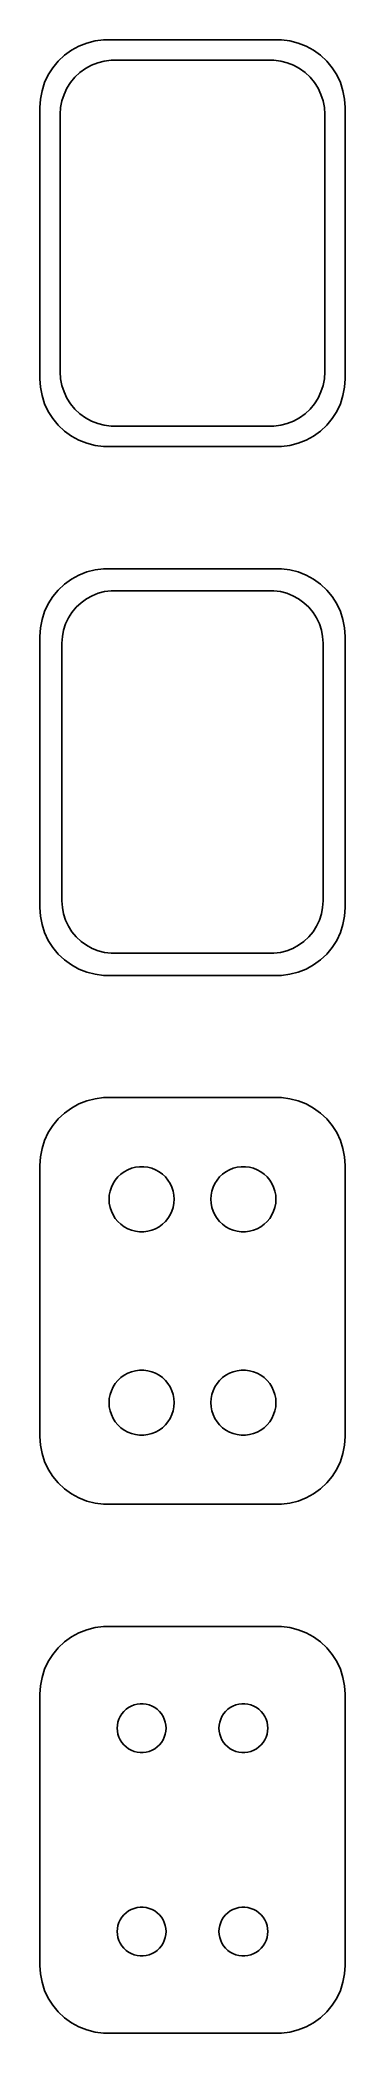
# Model space of a CAD drawing. Header units: metres. Extents: x -11 to 11, y 102 to 249.
import ezdxf

# ---------------------------------------------------------------- set-up
doc = ezdxf.new("R2010")
doc.units = ezdxf.units.M

msp = doc.modelspace()

# ---------------------------------------------------------------- linework, layer by layer
for p, q in [((-8.37889, 248.524), (-8.92912, 248.222)), ((-7.79507, 248.755), (-8.37889, 248.524)), ((-7.1869, 248.911), (-7.79507, 248.755)), ((-6.56395, 248.99), (-7.1869, 248.911)), ((6.56395, 248.99), (-6.56395, 248.99)), ((7.1869, 248.911), (6.56395, 248.99)), ((7.79507, 248.755), (7.1869, 248.911)), ((8.37889, 248.524), (7.79507, 248.755)), ((8.92912, 248.222), (8.37889, 248.524)), ((-10.2951, 246.939), (-10.6315, 246.409)), ((-9.89484, 247.423), (-10.2951, 246.939)), ((-9.43712, 247.853), (-9.89484, 247.423)), ((-8.92912, 248.222), (-9.43712, 247.853)), ((-7.8933, 246.877), (-7.45311, 247.119)), ((-7.45311, 247.119), (-6.98605, 247.304)), ((-6.98605, 247.304), (-6.49951, 247.429)), ((-6.49951, 247.429), (-6.00116, 247.492)), ((-6.00116, 247.492), (6.00116, 247.492)), ((6.00116, 247.492), (6.49951, 247.429)), ((6.49951, 247.429), (6.98605, 247.304)), ((6.98605, 247.304), (7.45311, 247.119)), ((7.45311, 247.119), (7.8933, 246.877)), ((9.43712, 247.853), (8.92912, 248.222)), ((9.89484, 247.423), (9.43712, 247.853)), ((10.2951, 246.939), (9.89484, 247.423)), ((10.6315, 246.409), (10.2951, 246.939)), ((-10.8989, 245.841), (-11.0929, 245.243)), ((-10.6315, 246.409), (-10.8989, 245.841)), ((-9.25522, 245.427), (-8.98605, 245.851)), ((-8.98605, 245.851), (-8.66586, 246.238)), ((-8.66586, 246.238), (-8.29968, 246.582)), ((-8.29968, 246.582), (-7.8933, 246.877)), ((7.8933, 246.877), (8.29968, 246.582)), ((8.29968, 246.582), (8.66586, 246.238)), ((8.66586, 246.238), (8.98605, 245.851)), ((8.98605, 245.851), (9.25522, 245.427)), ((10.8989, 245.841), (10.6315, 246.409)), ((11.0929, 245.243), (10.8989, 245.841)), ((-11.2106, 244.627), (-11.25, 244)), ((-11.25, 244), (-11.25, 224)), ((-11.0929, 245.243), (-11.2106, 244.627)), ((-9.75, 243.5), (-9.71844, 244.001)), ((-9.71844, 244.001), (-9.62433, 244.495)), ((-9.62433, 244.495), (-9.4691, 244.972)), ((-9.4691, 244.972), (-9.25522, 245.427)), ((9.25522, 245.427), (9.4691, 244.972)), ((9.4691, 244.972), (9.62433, 244.495)), ((9.62433, 244.495), (9.71844, 244.001)), ((9.71844, 244.001), (9.75, 243.5)), ((11.2106, 244.627), (11.0929, 245.243)), ((11.25, 244), (11.2106, 244.627)), ((11.25, 224), (11.25, 244)), ((-9.75, 224.5), (-9.75, 243.5)), ((9.75, 243.5), (9.75, 224.5)), ((-11.25, 224), (-11.2106, 223.373)), ((-9.71844, 223.999), (-9.75, 224.5)), ((-9.62433, 223.505), (-9.71844, 223.999)), ((-9.4691, 223.028), (-9.62433, 223.505)), ((9.62433, 223.505), (9.4691, 223.028)), ((9.71844, 223.999), (9.62433, 223.505)), ((9.75, 224.5), (9.71844, 223.999)), ((11.2106, 223.373), (11.25, 224)), ((-11.2106, 223.373), (-11.0929, 222.757)), ((-11.0929, 222.757), (-10.8989, 222.159)), ((-10.8989, 222.159), (-10.6315, 221.591)), ((-9.25522, 222.573), (-9.4691, 223.028)), ((-8.98605, 222.149), (-9.25522, 222.573)), ((-8.66586, 221.762), (-8.98605, 222.149)), ((8.98605, 222.149), (8.66586, 221.762)), ((9.25522, 222.573), (8.98605, 222.149)), ((9.4691, 223.028), (9.25522, 222.573)), ((10.6315, 221.591), (10.8989, 222.159)), ((10.8989, 222.159), (11.0929, 222.757)), ((11.0929, 222.757), (11.2106, 223.373)), ((-10.6315, 221.591), (-10.2951, 221.061)), ((-10.2951, 221.061), (-9.89484, 220.577)), ((-9.89484, 220.577), (-9.43712, 220.147)), ((-8.29968, 221.418), (-8.66586, 221.762)), ((-7.8933, 221.123), (-8.29968, 221.418)), ((-7.45311, 220.881), (-7.8933, 221.123)), ((-6.98605, 220.696), (-7.45311, 220.881)), ((-6.49951, 220.571), (-6.98605, 220.696)), ((-6.00116, 220.508), (-6.49951, 220.571)), ((6.00116, 220.508), (-6.00116, 220.508)), ((6.49951, 220.571), (6.00116, 220.508)), ((6.98605, 220.696), (6.49951, 220.571)), ((7.45311, 220.881), (6.98605, 220.696)), ((7.8933, 221.123), (7.45311, 220.881)), ((8.29968, 221.418), (7.8933, 221.123)), ((8.66586, 221.762), (8.29968, 221.418)), ((9.43712, 220.147), (9.89484, 220.577)), ((9.89484, 220.577), (10.2951, 221.061)), ((10.2951, 221.061), (10.6315, 221.591)), ((-9.43712, 220.147), (-8.92912, 219.778)), ((-8.92912, 219.778), (-8.37889, 219.476)), ((-8.37889, 219.476), (-7.79507, 219.245)), ((-7.79507, 219.245), (-7.1869, 219.089)), ((-7.1869, 219.089), (-6.56395, 219.01)), ((-6.56395, 219.01), (6.56395, 219.01)), ((6.56395, 219.01), (7.1869, 219.089)), ((7.1869, 219.089), (7.79507, 219.245)), ((7.79507, 219.245), (8.37889, 219.476)), ((8.37889, 219.476), (8.92912, 219.778)), ((8.92912, 219.778), (9.43712, 220.147)), ((-9.43712, 208.853), (-9.89484, 208.423)), ((-8.92912, 209.222), (-9.43712, 208.853)), ((-8.37889, 209.524), (-8.92912, 209.222)), ((-7.79507, 209.755), (-8.37889, 209.524)), ((-7.1869, 209.911), (-7.79507, 209.755)), ((-6.56395, 209.99), (-7.1869, 209.911)), ((6.56395, 209.99), (-6.56395, 209.99)), ((7.1869, 209.911), (6.56395, 209.99)), ((7.79507, 209.755), (7.1869, 209.911)), ((8.37889, 209.524), (7.79507, 209.755)), ((8.92912, 209.222), (8.37889, 209.524)), ((9.43712, 208.853), (8.92912, 209.222)), ((9.89484, 208.423), (9.43712, 208.853)), ((-10.6315, 207.409), (-10.8989, 206.841)), ((-10.2951, 207.939), (-10.6315, 207.409)), ((-9.89484, 208.423), (-10.2951, 207.939)), ((-8.57301, 207.151), (-8.21851, 207.484)), ((-8.21851, 207.484), (-7.82506, 207.77)), ((-7.82506, 207.77), (-7.39888, 208.004)), ((-7.39888, 208.004), (-6.9467, 208.183)), ((-6.9467, 208.183), (-6.47565, 208.304)), ((-6.47565, 208.304), (-5.99316, 208.365)), ((-5.99316, 208.365), (5.99316, 208.365)), ((5.99316, 208.365), (6.47565, 208.304)), ((6.47565, 208.304), (6.9467, 208.183)), ((6.9467, 208.183), (7.39888, 208.004)), ((7.39888, 208.004), (7.82506, 207.77)), ((7.82506, 207.77), (8.21851, 207.484)), ((8.21851, 207.484), (8.57301, 207.151)), ((10.2951, 207.939), (9.89484, 208.423)), ((10.6315, 207.409), (10.2951, 207.939)), ((10.8989, 206.841), (10.6315, 207.409)), ((-11.0929, 206.243), (-11.2106, 205.627)), ((-10.8989, 206.841), (-11.0929, 206.243)), ((-9.50096, 205.463), (-9.35068, 205.926)), ((-9.35068, 205.926), (-9.1436, 206.366)), ((-9.1436, 206.366), (-8.88301, 206.776)), ((-8.88301, 206.776), (-8.57301, 207.151)), ((8.57301, 207.151), (8.88301, 206.776)), ((8.88301, 206.776), (9.1436, 206.366)), ((9.1436, 206.366), (9.35068, 205.926)), ((9.35068, 205.926), (9.50096, 205.463)), ((11.0929, 206.243), (10.8989, 206.841)), ((11.2106, 205.627), (11.0929, 206.243)), ((-11.2106, 205.627), (-11.25, 205)), ((-11.25, 205), (-11.25, 185)), ((-9.62262, 204.5), (-9.59209, 204.985)), ((-9.62262, 185.5), (-9.62262, 204.5)), ((-9.59209, 204.985), (-9.50096, 205.463)), ((9.50096, 205.463), (9.59209, 204.985)), ((9.59209, 204.985), (9.62262, 204.5)), ((9.62262, 204.5), (9.62262, 185.5)), ((11.25, 205), (11.2106, 205.627)), ((11.25, 185), (11.25, 205)), ((-9.59209, 185.015), (-9.62262, 185.5)), ((9.62262, 185.5), (9.59209, 185.015)), ((-11.25, 185), (-11.2106, 184.373)), ((-11.2106, 184.373), (-11.0929, 183.757)), ((-11.0929, 183.757), (-10.8989, 183.159)), ((-9.50096, 184.537), (-9.59209, 185.015)), ((-9.35068, 184.074), (-9.50096, 184.537)), ((-9.1436, 183.634), (-9.35068, 184.074)), ((9.35068, 184.074), (9.1436, 183.634)), ((9.50096, 184.537), (9.35068, 184.074)), ((9.59209, 185.015), (9.50096, 184.537)), ((10.8989, 183.159), (11.0929, 183.757)), ((11.0929, 183.757), (11.2106, 184.373)), ((11.2106, 184.373), (11.25, 185)), ((-10.8989, 183.159), (-10.6315, 182.591)), ((-10.6315, 182.591), (-10.2951, 182.061)), ((-8.88301, 183.224), (-9.1436, 183.634)), ((-8.57301, 182.849), (-8.88301, 183.224)), ((-8.21851, 182.516), (-8.57301, 182.849)), ((-7.82506, 182.23), (-8.21851, 182.516)), ((8.21851, 182.516), (7.82506, 182.23)), ((8.57301, 182.849), (8.21851, 182.516)), ((8.88301, 183.224), (8.57301, 182.849)), ((9.1436, 183.634), (8.88301, 183.224)), ((10.2951, 182.061), (10.6315, 182.591)), ((10.6315, 182.591), (10.8989, 183.159)), ((-10.2951, 182.061), (-9.89484, 181.577)), ((-9.89484, 181.577), (-9.43712, 181.147)), ((-9.43712, 181.147), (-8.92912, 180.778)), ((-7.39888, 181.996), (-7.82506, 182.23)), ((-6.9467, 181.817), (-7.39888, 181.996)), ((-6.47565, 181.696), (-6.9467, 181.817)), ((-5.99316, 181.635), (-6.47565, 181.696)), ((5.99316, 181.635), (-5.99316, 181.635)), ((6.47565, 181.696), (5.99316, 181.635)), ((6.9467, 181.817), (6.47565, 181.696)), ((7.39888, 181.996), (6.9467, 181.817)), ((7.82506, 182.23), (7.39888, 181.996)), ((8.92912, 180.778), (9.43712, 181.147)), ((9.43712, 181.147), (9.89484, 181.577)), ((9.89484, 181.577), (10.2951, 182.061)), ((-8.92912, 180.778), (-8.37889, 180.476)), ((-8.37889, 180.476), (-7.79507, 180.245)), ((-7.79507, 180.245), (-7.1869, 180.089)), ((-7.1869, 180.089), (-6.56395, 180.01)), ((-6.56395, 180.01), (6.56395, 180.01)), ((6.56395, 180.01), (7.1869, 180.089)), ((7.1869, 180.089), (7.79507, 180.245)), ((7.79507, 180.245), (8.37889, 180.476)), ((8.37889, 180.476), (8.92912, 180.778)), ((-8.37889, 170.524), (-8.92912, 170.222)), ((-7.79507, 170.755), (-8.37889, 170.524)), ((-7.1869, 170.911), (-7.79507, 170.755)), ((-6.56395, 170.99), (-7.1869, 170.911)), ((6.56395, 170.99), (-6.56395, 170.99)), ((7.1869, 170.911), (6.56395, 170.99)), ((7.79507, 170.755), (7.1869, 170.911)), ((8.37889, 170.524), (7.79507, 170.755)), ((8.92912, 170.222), (8.37889, 170.524)), ((-9.89484, 169.423), (-10.2951, 168.939)), ((-9.43712, 169.853), (-9.89484, 169.423)), ((-8.92912, 170.222), (-9.43712, 169.853)), ((9.43712, 169.853), (8.92912, 170.222)), ((9.89484, 169.423), (9.43712, 169.853)), ((10.2951, 168.939), (9.89484, 169.423)), ((-10.8989, 167.841), (-11.0929, 167.243)), ((-10.6315, 168.409), (-10.8989, 167.841)), ((-10.2951, 168.939), (-10.6315, 168.409)), ((10.6315, 168.409), (10.2951, 168.939)), ((10.8989, 167.841), (10.6315, 168.409)), ((11.0929, 167.243), (10.8989, 167.841)), ((-11.2106, 166.627), (-11.25, 166)), ((-11.0929, 167.243), (-11.2106, 166.627)), ((11.2106, 166.627), (11.0929, 167.243)), ((11.25, 166), (11.2106, 166.627)), ((-11.25, 166), (-11.25, 146)), ((-5.98146, 164.383), (-5.85313, 164.656)), ((-5.85313, 164.656), (-5.69164, 164.911)), ((-5.69164, 164.911), (-5.49951, 165.143)), ((-5.49951, 165.143), (-5.27982, 165.349)), ((-5.27982, 165.349), (-5.03598, 165.526)), ((-5.03598, 165.526), (-4.77187, 165.672)), ((-4.77187, 165.672), (-4.49164, 165.783)), ((-4.49164, 165.783), (-4.19971, 165.857)), ((-4.19971, 165.857), (-3.9007, 165.895)), ((-3.9007, 165.895), (-3.59929, 165.895)), ((-3.59929, 165.895), (-3.30028, 165.857)), ((-3.30028, 165.857), (-3.00835, 165.783)), ((-3.00835, 165.783), (-2.72812, 165.672)), ((-2.72812, 165.672), (-2.464, 165.526)), ((-2.464, 165.526), (-2.22017, 165.349)), ((-2.22017, 165.349), (-2.00047, 165.143)), ((-2.00047, 165.143), (-1.80835, 164.911)), ((-1.80835, 164.911), (-1.64685, 164.656)), ((-1.64685, 164.656), (-1.51852, 164.383)), ((1.51852, 164.383), (1.64685, 164.656)), ((1.64685, 164.656), (1.80835, 164.911)), ((1.80835, 164.911), (2.00047, 165.143)), ((2.00047, 165.143), (2.22017, 165.349)), ((2.22017, 165.349), (2.464, 165.526)), ((2.464, 165.526), (2.72812, 165.672)), ((2.72812, 165.672), (3.00835, 165.783)), ((3.00835, 165.783), (3.30028, 165.857)), ((3.30028, 165.857), (3.59929, 165.895)), ((3.59929, 165.895), (3.9007, 165.895)), ((3.9007, 165.895), (4.19971, 165.857)), ((4.19971, 165.857), (4.49164, 165.783)), ((4.49164, 165.783), (4.77187, 165.672)), ((4.77187, 165.672), (5.03598, 165.526)), ((5.03598, 165.526), (5.27982, 165.349)), ((5.27982, 165.349), (5.49951, 165.143)), ((5.49951, 165.143), (5.69164, 164.911)), ((5.69164, 164.911), (5.85313, 164.656)), ((5.85313, 164.656), (5.98146, 164.383)), ((11.25, 146), (11.25, 166)), ((-6.14999, 163.5), (-6.13107, 163.801)), ((-6.13107, 163.199), (-6.14999, 163.5)), ((-6.13107, 163.801), (-6.07458, 164.097)), ((-6.07458, 162.903), (-6.13107, 163.199)), ((-6.07458, 164.097), (-5.98146, 164.383)), ((-1.51852, 164.383), (-1.4254, 164.097)), ((-1.4254, 164.097), (-1.36891, 163.801)), ((-1.36891, 163.199), (-1.4254, 162.903)), ((-1.36891, 163.801), (-1.34999, 163.5)), ((-1.34999, 163.5), (-1.36891, 163.199)), ((1.34999, 163.5), (1.36891, 163.801)), ((1.36891, 163.199), (1.34999, 163.5)), ((1.36891, 163.801), (1.4254, 164.097)), ((1.4254, 162.903), (1.36891, 163.199)), ((1.4254, 164.097), (1.51852, 164.383)), ((5.98146, 164.383), (6.07458, 164.097)), ((6.07458, 164.097), (6.13107, 163.801)), ((6.13107, 163.199), (6.07458, 162.903)), ((6.13107, 163.801), (6.14999, 163.5)), ((6.14999, 163.5), (6.13107, 163.199)), ((-5.98146, 162.617), (-6.07458, 162.903)), ((-5.85313, 162.344), (-5.98146, 162.617)), ((-5.69164, 162.089), (-5.85313, 162.344)), ((-5.49951, 161.857), (-5.69164, 162.089)), ((-5.27982, 161.651), (-5.49951, 161.857)), ((-2.00047, 161.857), (-2.22017, 161.651)), ((-1.80835, 162.089), (-2.00047, 161.857)), ((-1.64685, 162.344), (-1.80835, 162.089)), ((-1.51852, 162.617), (-1.64685, 162.344)), ((-1.4254, 162.903), (-1.51852, 162.617)), ((1.51852, 162.617), (1.4254, 162.903)), ((1.64685, 162.344), (1.51852, 162.617)), ((1.80835, 162.089), (1.64685, 162.344)), ((2.00047, 161.857), (1.80835, 162.089)), ((2.22017, 161.651), (2.00047, 161.857)), ((5.49951, 161.857), (5.27982, 161.651)), ((5.69164, 162.089), (5.49951, 161.857)), ((5.85313, 162.344), (5.69164, 162.089)), ((5.98146, 162.617), (5.85313, 162.344)), ((6.07458, 162.903), (5.98146, 162.617)), ((-5.03598, 161.474), (-5.27982, 161.651)), ((-4.77187, 161.328), (-5.03598, 161.474)), ((-4.49164, 161.217), (-4.77187, 161.328)), ((-4.19971, 161.143), (-4.49164, 161.217)), ((-3.9007, 161.105), (-4.19971, 161.143)), ((-3.59929, 161.105), (-3.9007, 161.105)), ((-3.30028, 161.143), (-3.59929, 161.105)), ((-3.00835, 161.217), (-3.30028, 161.143)), ((-2.72812, 161.328), (-3.00835, 161.217)), ((-2.464, 161.474), (-2.72812, 161.328)), ((-2.22017, 161.651), (-2.464, 161.474)), ((2.464, 161.474), (2.22017, 161.651)), ((2.72812, 161.328), (2.464, 161.474)), ((3.00835, 161.217), (2.72812, 161.328)), ((3.30028, 161.143), (3.00835, 161.217)), ((3.59929, 161.105), (3.30028, 161.143)), ((3.9007, 161.105), (3.59929, 161.105)), ((4.19971, 161.143), (3.9007, 161.105)), ((4.49164, 161.217), (4.19971, 161.143)), ((4.77187, 161.328), (4.49164, 161.217)), ((5.03598, 161.474), (4.77187, 161.328)), ((5.27982, 161.651), (5.03598, 161.474)), ((-5.69164, 149.911), (-5.49951, 150.143)), ((-5.49951, 150.143), (-5.27982, 150.349)), ((-5.27982, 150.349), (-5.03598, 150.526)), ((-5.03598, 150.526), (-4.77187, 150.672)), ((-4.77187, 150.672), (-4.49164, 150.783)), ((-4.49164, 150.783), (-4.19971, 150.857)), ((-4.19971, 150.857), (-3.9007, 150.895)), ((-3.9007, 150.895), (-3.59929, 150.895)), ((-3.59929, 150.895), (-3.30028, 150.857)), ((-3.30028, 150.857), (-3.00835, 150.783)), ((-3.00835, 150.783), (-2.72812, 150.672)), ((-2.72812, 150.672), (-2.464, 150.526)), ((-2.464, 150.526), (-2.22017, 150.349)), ((-2.22017, 150.349), (-2.00047, 150.143)), ((-2.00047, 150.143), (-1.80835, 149.911)), ((1.80835, 149.911), (2.00047, 150.143)), ((2.00047, 150.143), (2.22017, 150.349)), ((2.22017, 150.349), (2.464, 150.526)), ((2.464, 150.526), (2.72812, 150.672)), ((2.72812, 150.672), (3.00835, 150.783)), ((3.00835, 150.783), (3.30028, 150.857)), ((3.30028, 150.857), (3.59929, 150.895)), ((3.59929, 150.895), (3.9007, 150.895)), ((3.9007, 150.895), (4.19971, 150.857)), ((4.19971, 150.857), (4.49164, 150.783)), ((4.49164, 150.783), (4.77187, 150.672)), ((4.77187, 150.672), (5.03598, 150.526)), ((5.03598, 150.526), (5.27982, 150.349)), ((5.27982, 150.349), (5.49951, 150.143)), ((5.49951, 150.143), (5.69164, 149.911)), ((-6.14999, 148.5), (-6.13107, 148.801)), ((-6.13107, 148.199), (-6.14999, 148.5)), ((-6.13107, 148.801), (-6.07458, 149.097)), ((-6.07458, 149.097), (-5.98146, 149.383)), ((-5.98146, 149.383), (-5.85313, 149.656)), ((-5.85313, 149.656), (-5.69164, 149.911)), ((-1.80835, 149.911), (-1.64685, 149.656)), ((-1.64685, 149.656), (-1.51852, 149.383)), ((-1.51852, 149.383), (-1.4254, 149.097)), ((-1.4254, 149.097), (-1.36891, 148.801)), ((-1.36891, 148.801), (-1.34999, 148.5)), ((-1.34999, 148.5), (-1.36891, 148.199)), ((1.34999, 148.5), (1.36891, 148.801)), ((1.36891, 148.199), (1.34999, 148.5)), ((1.36891, 148.801), (1.4254, 149.097)), ((1.4254, 149.097), (1.51852, 149.383)), ((1.51852, 149.383), (1.64685, 149.656)), ((1.64685, 149.656), (1.80835, 149.911)), ((5.69164, 149.911), (5.85313, 149.656)), ((5.85313, 149.656), (5.98146, 149.383)), ((5.98146, 149.383), (6.07458, 149.097)), ((6.07458, 149.097), (6.13107, 148.801)), ((6.13107, 148.801), (6.14999, 148.5)), ((6.14999, 148.5), (6.13107, 148.199)), ((-6.07458, 147.903), (-6.13107, 148.199)), ((-5.98146, 147.617), (-6.07458, 147.903)), ((-5.85313, 147.344), (-5.98146, 147.617)), ((-5.69164, 147.089), (-5.85313, 147.344)), ((-5.49951, 146.857), (-5.69164, 147.089)), ((-1.80835, 147.089), (-2.00047, 146.857)), ((-1.64685, 147.344), (-1.80835, 147.089)), ((-1.51852, 147.617), (-1.64685, 147.344)), ((-1.4254, 147.903), (-1.51852, 147.617)), ((-1.36891, 148.199), (-1.4254, 147.903)), ((1.4254, 147.903), (1.36891, 148.199)), ((1.51852, 147.617), (1.4254, 147.903)), ((1.64685, 147.344), (1.51852, 147.617)), ((1.80835, 147.089), (1.64685, 147.344)), ((2.00047, 146.857), (1.80835, 147.089)), ((5.69164, 147.089), (5.49951, 146.857)), ((5.85313, 147.344), (5.69164, 147.089)), ((5.98146, 147.617), (5.85313, 147.344)), ((6.07458, 147.903), (5.98146, 147.617)), ((6.13107, 148.199), (6.07458, 147.903)), ((-11.25, 146), (-11.2106, 145.373)), ((-5.27982, 146.651), (-5.49951, 146.857)), ((-5.03598, 146.474), (-5.27982, 146.651)), ((-4.77187, 146.328), (-5.03598, 146.474)), ((-4.49164, 146.217), (-4.77187, 146.328)), ((-4.19971, 146.143), (-4.49164, 146.217)), ((-3.9007, 146.105), (-4.19971, 146.143)), ((-3.59929, 146.105), (-3.9007, 146.105)), ((-3.30028, 146.143), (-3.59929, 146.105)), ((-3.00835, 146.217), (-3.30028, 146.143)), ((-2.72812, 146.328), (-3.00835, 146.217)), ((-2.464, 146.474), (-2.72812, 146.328)), ((-2.22017, 146.651), (-2.464, 146.474)), ((-2.00047, 146.857), (-2.22017, 146.651)), ((2.22017, 146.651), (2.00047, 146.857)), ((2.464, 146.474), (2.22017, 146.651)), ((2.72812, 146.328), (2.464, 146.474)), ((3.00835, 146.217), (2.72812, 146.328)), ((3.30028, 146.143), (3.00835, 146.217)), ((3.59929, 146.105), (3.30028, 146.143)), ((3.9007, 146.105), (3.59929, 146.105)), ((4.19971, 146.143), (3.9007, 146.105)), ((4.49164, 146.217), (4.19971, 146.143)), ((4.77187, 146.328), (4.49164, 146.217)), ((5.03598, 146.474), (4.77187, 146.328)), ((5.27982, 146.651), (5.03598, 146.474)), ((5.49951, 146.857), (5.27982, 146.651)), ((11.2106, 145.373), (11.25, 146)), ((-11.2106, 145.373), (-11.0929, 144.757)), ((-11.0929, 144.757), (-10.8989, 144.159)), ((-10.8989, 144.159), (-10.6315, 143.591)), ((10.6315, 143.591), (10.8989, 144.159)), ((10.8989, 144.159), (11.0929, 144.757)), ((11.0929, 144.757), (11.2106, 145.373)), ((-10.6315, 143.591), (-10.2951, 143.061)), ((-10.2951, 143.061), (-9.89484, 142.577)), ((-9.89484, 142.577), (-9.43712, 142.147)), ((9.43712, 142.147), (9.89484, 142.577)), ((9.89484, 142.577), (10.2951, 143.061)), ((10.2951, 143.061), (10.6315, 143.591)), ((-9.43712, 142.147), (-8.92912, 141.778)), ((-8.92912, 141.778), (-8.37889, 141.476)), ((-8.37889, 141.476), (-7.79507, 141.245)), ((-7.79507, 141.245), (-7.1869, 141.089)), ((7.1869, 141.089), (7.79507, 141.245)), ((7.79507, 141.245), (8.37889, 141.476)), ((8.37889, 141.476), (8.92912, 141.778)), ((8.92912, 141.778), (9.43712, 142.147)), ((-7.1869, 141.089), (-6.56395, 141.01)), ((-6.56395, 141.01), (6.56395, 141.01)), ((6.56395, 141.01), (7.1869, 141.089)), ((-9.43712, 130.853), (-9.89484, 130.423)), ((-8.92912, 131.222), (-9.43712, 130.853)), ((-8.37889, 131.524), (-8.92912, 131.222)), ((-7.79507, 131.755), (-8.37889, 131.524)), ((-7.1869, 131.911), (-7.79507, 131.755)), ((-6.56395, 131.99), (-7.1869, 131.911)), ((6.56395, 131.99), (-6.56395, 131.99)), ((7.1869, 131.911), (6.56395, 131.99)), ((7.79507, 131.755), (7.1869, 131.911)), ((8.37889, 131.524), (7.79507, 131.755)), ((8.92912, 131.222), (8.37889, 131.524)), ((9.43712, 130.853), (8.92912, 131.222)), ((9.89484, 130.423), (9.43712, 130.853)), ((-10.6315, 129.409), (-10.8989, 128.841)), ((-10.2951, 129.939), (-10.6315, 129.409)), ((-9.89484, 130.423), (-10.2951, 129.939)), ((10.2951, 129.939), (9.89484, 130.423)), ((10.6315, 129.409), (10.2951, 129.939)), ((10.8989, 128.841), (10.6315, 129.409)), ((-11.0929, 128.243), (-11.2106, 127.627)), ((-10.8989, 128.841), (-11.0929, 128.243)), ((11.0929, 128.243), (10.8989, 128.841)), ((11.2106, 127.627), (11.0929, 128.243)), ((-11.2106, 127.627), (-11.25, 127)), ((-11.25, 127), (-11.25, 107)), ((11.25, 127), (11.2106, 127.627)), ((11.25, 107), (11.25, 127)), ((-5.5358, 124.726), (-5.49344, 124.948)), ((-5.49344, 124.948), (-5.42358, 125.163)), ((-5.42358, 125.163), (-5.32735, 125.367)), ((-5.32735, 125.367), (-5.20622, 125.558)), ((-5.20622, 125.558), (-5.06213, 125.732)), ((-5.06213, 125.732), (-4.89735, 125.887)), ((-4.89735, 125.887), (-4.71448, 126.02)), ((-4.71448, 126.02), (-4.51639, 126.129)), ((-4.51639, 126.129), (-4.30623, 126.212)), ((-4.30623, 126.212), (-4.08728, 126.268)), ((-4.08728, 126.268), (-3.86302, 126.296)), ((-3.86302, 126.296), (-3.63696, 126.296)), ((-3.63696, 126.296), (-3.4127, 126.268)), ((-3.4127, 126.268), (-3.19376, 126.212)), ((-3.19376, 126.212), (-2.9836, 126.129)), ((-2.9836, 126.129), (-2.78551, 126.02)), ((-2.78551, 126.02), (-2.60263, 125.887)), ((-2.60263, 125.887), (-2.43785, 125.732)), ((-2.43785, 125.732), (-2.29376, 125.558)), ((-2.29376, 125.558), (-2.17264, 125.367)), ((-2.17264, 125.367), (-2.0764, 125.163)), ((-2.0764, 125.163), (-2.00655, 124.948)), ((-2.00655, 124.948), (-1.96419, 124.726)), ((1.96419, 124.726), (2.00655, 124.948)), ((2.00655, 124.948), (2.0764, 125.163)), ((2.0764, 125.163), (2.17264, 125.367)), ((2.17264, 125.367), (2.29376, 125.558)), ((2.29376, 125.558), (2.43785, 125.732)), ((2.43785, 125.732), (2.60263, 125.887)), ((2.60263, 125.887), (2.78551, 126.02)), ((2.78551, 126.02), (2.9836, 126.129)), ((2.9836, 126.129), (3.19376, 126.212)), ((3.19376, 126.212), (3.4127, 126.268)), ((3.4127, 126.268), (3.63696, 126.296)), ((3.63696, 126.296), (3.86302, 126.296)), ((3.86302, 126.296), (4.08728, 126.268)), ((4.08728, 126.268), (4.30623, 126.212)), ((4.30623, 126.212), (4.51639, 126.129)), ((4.51639, 126.129), (4.71448, 126.02)), ((4.71448, 126.02), (4.89735, 125.887)), ((4.89735, 125.887), (5.06213, 125.732)), ((5.06213, 125.732), (5.20622, 125.558)), ((5.20622, 125.558), (5.32735, 125.367)), ((5.32735, 125.367), (5.42358, 125.163)), ((5.42358, 125.163), (5.49344, 124.948)), ((5.49344, 124.948), (5.5358, 124.726)), ((-5.54999, 124.5), (-5.5358, 124.726)), ((-5.5358, 124.274), (-5.54999, 124.5)), ((-5.49344, 124.052), (-5.5358, 124.274)), ((-5.42358, 123.837), (-5.49344, 124.052)), ((-5.32735, 123.633), (-5.42358, 123.837)), ((-5.20622, 123.442), (-5.32735, 123.633)), ((-2.17264, 123.633), (-2.29376, 123.442)), ((-2.0764, 123.837), (-2.17264, 123.633)), ((-2.00655, 124.052), (-2.0764, 123.837)), ((-1.96419, 124.274), (-2.00655, 124.052)), ((-1.96419, 124.726), (-1.95, 124.5)), ((-1.95, 124.5), (-1.96419, 124.274)), ((1.95, 124.5), (1.96419, 124.726)), ((1.96419, 124.274), (1.95, 124.5)), ((2.00655, 124.052), (1.96419, 124.274)), ((2.0764, 123.837), (2.00655, 124.052)), ((2.17264, 123.633), (2.0764, 123.837)), ((2.29376, 123.442), (2.17264, 123.633)), ((5.32735, 123.633), (5.20622, 123.442)), ((5.42358, 123.837), (5.32735, 123.633)), ((5.49344, 124.052), (5.42358, 123.837)), ((5.5358, 124.274), (5.49344, 124.052)), ((5.5358, 124.726), (5.54999, 124.5)), ((5.54999, 124.5), (5.5358, 124.274)), ((-5.06213, 123.268), (-5.20622, 123.442)), ((-4.89735, 123.113), (-5.06213, 123.268)), ((-4.71448, 122.98), (-4.89735, 123.113)), ((-4.51639, 122.871), (-4.71448, 122.98)), ((-4.30623, 122.788), (-4.51639, 122.871)), ((-4.08728, 122.732), (-4.30623, 122.788)), ((-3.86302, 122.704), (-4.08728, 122.732)), ((-3.63696, 122.704), (-3.86302, 122.704)), ((-3.4127, 122.732), (-3.63696, 122.704)), ((-3.19376, 122.788), (-3.4127, 122.732)), ((-2.9836, 122.871), (-3.19376, 122.788)), ((-2.78551, 122.98), (-2.9836, 122.871)), ((-2.60263, 123.113), (-2.78551, 122.98)), ((-2.43785, 123.268), (-2.60263, 123.113)), ((-2.29376, 123.442), (-2.43785, 123.268)), ((2.43785, 123.268), (2.29376, 123.442)), ((2.60263, 123.113), (2.43785, 123.268)), ((2.78551, 122.98), (2.60263, 123.113)), ((2.9836, 122.871), (2.78551, 122.98)), ((3.19376, 122.788), (2.9836, 122.871)), ((3.4127, 122.732), (3.19376, 122.788)), ((3.63696, 122.704), (3.4127, 122.732)), ((3.86302, 122.704), (3.63696, 122.704)), ((4.08728, 122.732), (3.86302, 122.704)), ((4.30623, 122.788), (4.08728, 122.732)), ((4.51639, 122.871), (4.30623, 122.788)), ((4.71448, 122.98), (4.51639, 122.871)), ((4.89735, 123.113), (4.71448, 122.98)), ((5.06213, 123.268), (4.89735, 123.113)), ((5.20622, 123.442), (5.06213, 123.268)), ((-5.42358, 110.163), (-5.32735, 110.367)), ((-5.32735, 110.367), (-5.20622, 110.558)), ((-5.20622, 110.558), (-5.06213, 110.732)), ((-5.06213, 110.732), (-4.89735, 110.887)), ((-4.89735, 110.887), (-4.71448, 111.02)), ((-4.71448, 111.02), (-4.51639, 111.129)), ((-4.51639, 111.129), (-4.30623, 111.212)), ((-4.30623, 111.212), (-4.08728, 111.268)), ((-4.08728, 111.268), (-3.86302, 111.296)), ((-3.86302, 111.296), (-3.63696, 111.296)), ((-3.63696, 111.296), (-3.4127, 111.268)), ((-3.4127, 111.268), (-3.19376, 111.212)), ((-3.19376, 111.212), (-2.9836, 111.129)), ((-2.9836, 111.129), (-2.78551, 111.02)), ((-2.78551, 111.02), (-2.60263, 110.887)), ((-2.60263, 110.887), (-2.43785, 110.732)), ((-2.43785, 110.732), (-2.29376, 110.558)), ((-2.29376, 110.558), (-2.17264, 110.367)), ((-2.17264, 110.367), (-2.0764, 110.163)), ((2.0764, 110.163), (2.17264, 110.367)), ((2.17264, 110.367), (2.29376, 110.558)), ((2.29376, 110.558), (2.43785, 110.732)), ((2.43785, 110.732), (2.60263, 110.887)), ((2.60263, 110.887), (2.78551, 111.02)), ((2.78551, 111.02), (2.9836, 111.129)), ((2.9836, 111.129), (3.19376, 111.212)), ((3.19376, 111.212), (3.4127, 111.268)), ((3.4127, 111.268), (3.63696, 111.296)), ((3.63696, 111.296), (3.86302, 111.296)), ((3.86302, 111.296), (4.08728, 111.268)), ((4.08728, 111.268), (4.30623, 111.212)), ((4.30623, 111.212), (4.51639, 111.129)), ((4.51639, 111.129), (4.71448, 111.02)), ((4.71448, 111.02), (4.89735, 110.887)), ((4.89735, 110.887), (5.06213, 110.732)), ((5.06213, 110.732), (5.20622, 110.558)), ((5.20622, 110.558), (5.32735, 110.367)), ((5.32735, 110.367), (5.42358, 110.163)), ((-5.54999, 109.5), (-5.5358, 109.726)), ((-5.5358, 109.274), (-5.54999, 109.5)), ((-5.5358, 109.726), (-5.49344, 109.948)), ((-5.49344, 109.052), (-5.5358, 109.274)), ((-5.49344, 109.948), (-5.42358, 110.163)), ((-5.42358, 108.837), (-5.49344, 109.052)), ((-5.32735, 108.633), (-5.42358, 108.837)), ((-2.0764, 108.837), (-2.17264, 108.633)), ((-2.0764, 110.163), (-2.00655, 109.948)), ((-2.00655, 109.052), (-2.0764, 108.837)), ((-2.00655, 109.948), (-1.96419, 109.726)), ((-1.96419, 109.274), (-2.00655, 109.052)), ((-1.96419, 109.726), (-1.95, 109.5)), ((-1.95, 109.5), (-1.96419, 109.274)), ((1.95, 109.5), (1.96419, 109.726)), ((1.96419, 109.274), (1.95, 109.5)), ((1.96419, 109.726), (2.00655, 109.948)), ((2.00655, 109.052), (1.96419, 109.274)), ((2.00655, 109.948), (2.0764, 110.163)), ((2.0764, 108.837), (2.00655, 109.052)), ((2.17264, 108.633), (2.0764, 108.837)), ((5.42358, 108.837), (5.32735, 108.633)), ((5.42358, 110.163), (5.49344, 109.948)), ((5.49344, 109.052), (5.42358, 108.837)), ((5.49344, 109.948), (5.5358, 109.726)), ((5.5358, 109.274), (5.49344, 109.052)), ((5.5358, 109.726), (5.54999, 109.5)), ((5.54999, 109.5), (5.5358, 109.274)), ((-5.20622, 108.442), (-5.32735, 108.633)), ((-5.06213, 108.268), (-5.20622, 108.442)), ((-4.89735, 108.113), (-5.06213, 108.268)), ((-4.71448, 107.98), (-4.89735, 108.113)), ((-4.51639, 107.871), (-4.71448, 107.98)), ((-4.30623, 107.788), (-4.51639, 107.871)), ((-4.08728, 107.732), (-4.30623, 107.788)), ((-3.86302, 107.704), (-4.08728, 107.732)), ((-3.63696, 107.704), (-3.86302, 107.704)), ((-3.4127, 107.732), (-3.63696, 107.704)), ((-3.19376, 107.788), (-3.4127, 107.732)), ((-2.9836, 107.871), (-3.19376, 107.788)), ((-2.78551, 107.98), (-2.9836, 107.871)), ((-2.60263, 108.113), (-2.78551, 107.98)), ((-2.43785, 108.268), (-2.60263, 108.113)), ((-2.29376, 108.442), (-2.43785, 108.268)), ((-2.17264, 108.633), (-2.29376, 108.442)), ((2.29376, 108.442), (2.17264, 108.633)), ((2.43785, 108.268), (2.29376, 108.442)), ((2.60263, 108.113), (2.43785, 108.268)), ((2.78551, 107.98), (2.60263, 108.113)), ((2.9836, 107.871), (2.78551, 107.98)), ((3.19376, 107.788), (2.9836, 107.871)), ((3.4127, 107.732), (3.19376, 107.788)), ((3.63696, 107.704), (3.4127, 107.732)), ((3.86302, 107.704), (3.63696, 107.704)), ((4.08728, 107.732), (3.86302, 107.704)), ((4.30623, 107.788), (4.08728, 107.732)), ((4.51639, 107.871), (4.30623, 107.788)), ((4.71448, 107.98), (4.51639, 107.871)), ((4.89735, 108.113), (4.71448, 107.98)), ((5.06213, 108.268), (4.89735, 108.113)), ((5.20622, 108.442), (5.06213, 108.268)), ((5.32735, 108.633), (5.20622, 108.442)), ((-11.25, 107), (-11.2106, 106.373)), ((-11.2106, 106.373), (-11.0929, 105.757)), ((11.0929, 105.757), (11.2106, 106.373)), ((11.2106, 106.373), (11.25, 107)), ((-11.0929, 105.757), (-10.8989, 105.159)), ((-10.8989, 105.159), (-10.6315, 104.591)), ((-10.6315, 104.591), (-10.2951, 104.061)), ((10.2951, 104.061), (10.6315, 104.591)), ((10.6315, 104.591), (10.8989, 105.159)), ((10.8989, 105.159), (11.0929, 105.757)), ((-10.2951, 104.061), (-9.89484, 103.577)), ((-9.89484, 103.577), (-9.43712, 103.147)), ((-9.43712, 103.147), (-8.92912, 102.778)), ((8.92912, 102.778), (9.43712, 103.147)), ((9.43712, 103.147), (9.89484, 103.577)), ((9.89484, 103.577), (10.2951, 104.061)), ((-8.92912, 102.778), (-8.37889, 102.476)), ((-8.37889, 102.476), (-7.79507, 102.245)), ((-7.79507, 102.245), (-7.1869, 102.089)), ((-7.1869, 102.089), (-6.56395, 102.01)), ((-6.56395, 102.01), (6.56395, 102.01)), ((6.56395, 102.01), (7.1869, 102.089)), ((7.1869, 102.089), (7.79507, 102.245)), ((7.79507, 102.245), (8.37889, 102.476)), ((8.37889, 102.476), (8.92912, 102.778))]:
    msp.add_line(p, q)

doc.saveas('drawing.dxf')
